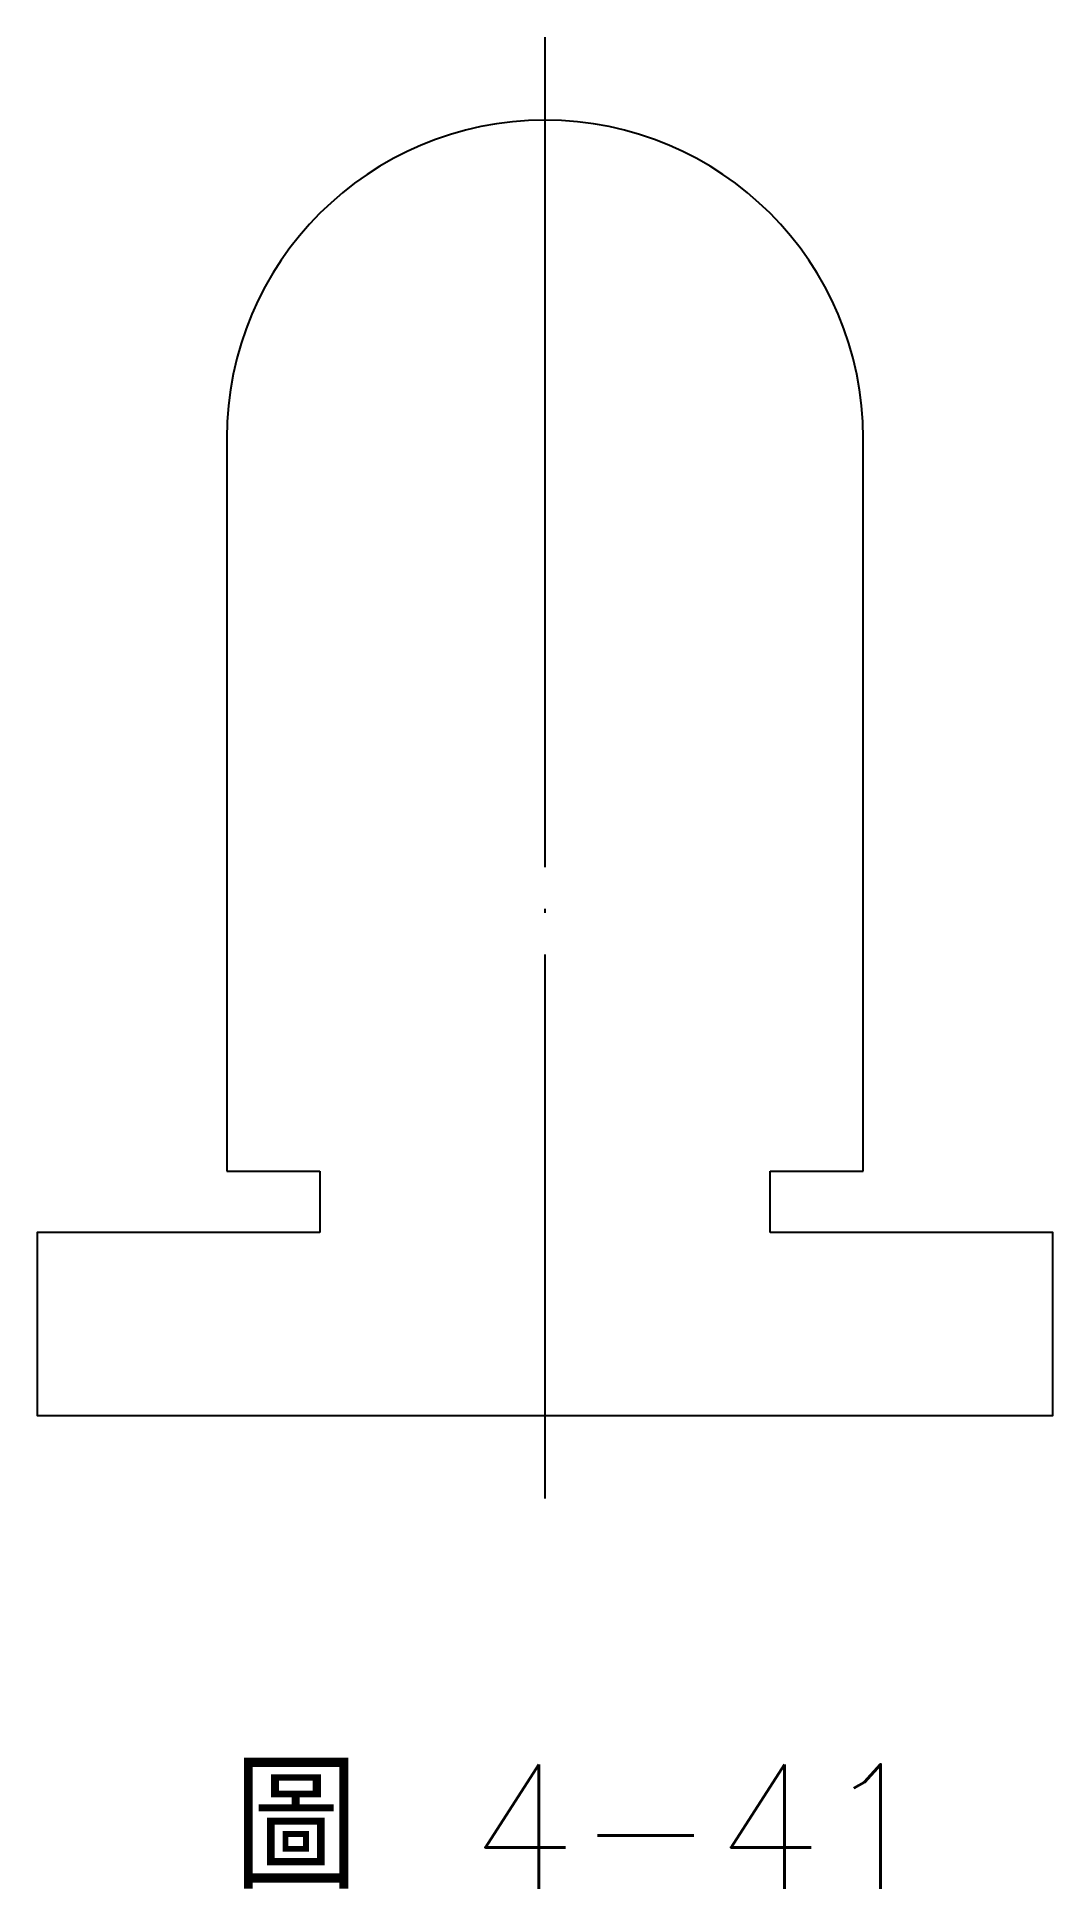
# Model space of a CAD drawing. Extents: x 109.5 to 134, y -143.5 to -98.9.
import ezdxf

# ---------------------------------------------------------------- set-up
doc = ezdxf.new("R2010")
doc.units = 0
doc.linetypes.add('中心線', pattern=[22, 20, -1, 0, -1])
doc.layers.add('中心線', color=1, linetype='中心線')
doc.layers.add('輪廓線', color=7, linetype='CONTINUOUS')
doc.styles.add('CNS', font='txt.shx', dxfattribs={"width": 0.75, "height": 3, "bigfont": 'chineset.shx'})

msp = doc.modelspace()

# ---------------------------------------------------------------- linework, layer by layer
at = {"layer": '中心線'}
msp.add_line((121.77, -98.884), (121.77, -134.094), dxfattribs=at)
at = {"layer": '輪廓線'}
for p, q in [((114.108, -108.546), (114.108, -126.207)), ((129.432, -126.207), (129.432, -108.546)), ((114.108, -126.207), (116.348, -126.207)), ((116.348, -126.207), (116.348, -127.679)), ((127.192, -127.679), (127.192, -126.207)), ((127.192, -126.207), (129.432, -126.207))]:
    msp.add_line(p, q, dxfattribs=at)
msp.add_lwpolyline([(116.348, -127.679), (109.54, -127.679), (109.54, -132.094), (134, -132.094), (134, -127.679), (127.192, -127.679)], dxfattribs=at)
msp.add_arc((121.77, -108.546), 7.662, 0, 180, dxfattribs=at)

# ---------------------------------------------------------------- texts
at = {"layer": '輪廓線', "style": 'CNS'}
msp.add_text('圖 4-41', height=3, dxfattribs=at).set_placement((114.276, -143.496))

doc.saveas('drawing.dxf')
